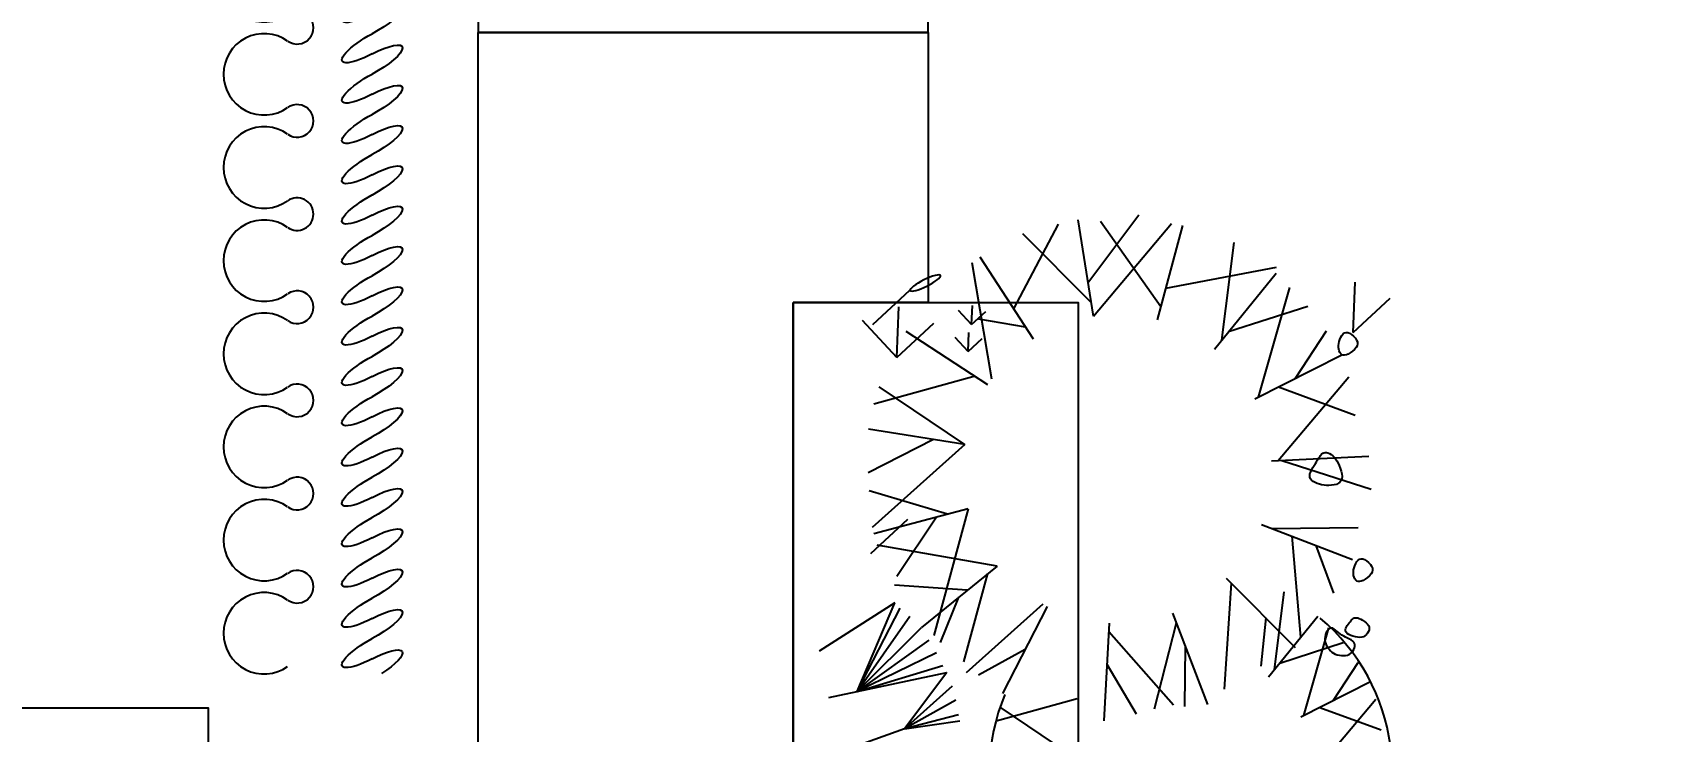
# Model space of a CAD drawing. Header units: millimetres. Extents: x 148889 to 229003, y -70503 to 111106.
# Drawn here: x 214379 to 215458, y -42930 to -42464 of the extents above; entities that cross this region are included whole.
import ezdxf

# ---------------------------------------------------------------- set-up
doc = ezdxf.new("R2010")
doc.units = ezdxf.units.MM
doc.header["$PDMODE"] = 3
doc.linetypes.add('HIDDEN', pattern=[0.375, 0.25, -0.125])
for name, color, linetype in [('C-门套', 16, 'Continuous'), ('P-原墙线', 7, 'Continuous'), ('P-固定家具1(到顶)', 3, 'Continuous'), ('P-外部尺寸', 44, 'Continuous'), ('P-活动家具', 3, 'Continuous')]:
    doc.layers.add(name, color=color, linetype=linetype)
doc.styles.add('Arial', font='arial.ttf')
doc.dimstyles.new('1比80', dxfattribs={"dimscale": 80, "dimtxt": 2, "dimasz": 1.25, "dimexe": 1, "dimexo": 1, "dimgap": 0.25, "dimtad": 1, "dimdec": 0, "dimrnd": 0.005, "dimzin": 0, "dimdsep": 46, "dimtxsty": 'Arial', "dimblk": 'ARCHTICK', "dimcen": 0.125, "dimdle": 1, "dimclrd": 44, "dimclre": 44, "dimclrt": 50, "dimadec": 0, "dimazin": 0, "dimtfac": 1, "dimtdec": 0, "dimtix": 1, "dimtmove": 2, "dimatfit": 3, "dimldrblk": 'DOT', "dimfxl": 5, "dimfxlon": 1, "dimtvp": 1, "dimtolj": 1, "dimtzin": 0, "dimarcsym": 0})

# ---------------------------------------------------------------- blocks, each defined once
blk = doc.blocks.new('_ArchTick')
at = {"color": 0, "linetype": 'ByBlock', "const_width": 0.15}
blk.add_lwpolyline([(-0.5, -0.5), (0.5, 0.5)], dxfattribs=at)
blk = doc.blocks.new('*D353')
at = {"layer": 'Defpoints', "color": 0}
for p in [(215492.7, -39814.4), (218361.2, -39814.4), (214675.9, -43194.4)]:
    blk.add_point(p, dxfattribs=at)
at = {"layer": 'P-外部尺寸', "color": 44, "lineweight": -2}
for p, q in [((218361.2, -43274.4), (218361.2, -39734.4)), ((217961.2, -39814.4), (218441.2, -39814.4)), ((217961.2, -43194.4), (218441.2, -43194.4))]:
    blk.add_line(p, q, dxfattribs=at)
at = {"layer": 'P-外部尺寸', "color": 44, "lineweight": -2, "xscale": 100, "yscale": 100, "zscale": 100}
for p, rotation in [((218361.2, -39814.4), 90), ((218361.2, -43194.4), 270)]:
    blk.add_blockref('_ArchTick', p, dxfattribs=dict(at, rotation=rotation))
at = {"layer": 'P-外部尺寸', "color": 50, "insert": (218259.4, -41504.4), "char_height": 160, "attachment_point": 5, "rotation": 90, "style": 'Arial'}
blk.add_mtext('\\A1;3380', dxfattribs=at)
blk = doc.blocks.new('_Dot')
at = {"color": 0, "linetype": 'ByBlock', "lineweight": -2}
blk.add_line((-0.5, 0), (-1, 0), dxfattribs=at)
at = {"color": 0, "linetype": 'ByBlock', "const_width": 0.5}
blk.add_lwpolyline([(-0.25, 0, 1), (0.25, 0, 1)], format="xyb", close=True, dxfattribs=at)
blk = doc.blocks.new('A$C636706EE')
at = {"layer": 'P-固定家具1(到顶)'}
blk.add_lwpolyline([(0, 550), (4065, 550), (4065, 0), (0, 0)], close=True, dxfattribs=at)
blk = doc.blocks.new('A$C0E8316F6')
at = {"layer": 'P-活动家具', "color": 252}
for p, q in [((200.9, 952.2), (190.8, 1016.5)), ((197.3, 974.5), (231.2, 1019.7)), ((245.9, 958.4), (205.7, 1015.3)), ((147.8, 957.1), (177.7, 1013.6)), ((199.4, 961.4), (153.8, 1007.2)), ((200.9, 952.2), (253, 1014.1)), ((243.6, 949.9), (260.5, 1012.7)), ((286.6, 936.4), (294.7, 1001.3)), ((133.2, 910.4), (120, 987.8)), ((160.9, 936.9), (125.5, 991.5)), ((249.3, 970.9), (322.9, 984.9)), ((281.7, 930.4), (322.7, 980.9)), ((311, 898.3), (331.8, 971.4)), ((374.2, 941.4), (375.4, 974.9)), ((53.9, 946.7), (78.5, 969.6)), ((374.2, 941.4), (398.8, 964.2)), ((69.9, 924.8), (71.1, 958.4)), ((119.7, 946.7), (111, 956.1)), ((119.7, 946.7), (120.2, 959.5)), ((119.7, 946.7), (129.1, 955.5)), ((155.6, 945), (124.5, 950.3)), ((291.1, 942), (343.8, 959)), ((69.9, 924.8), (47, 949.4)), ((69.9, 924.8), (94.5, 947.7)), ((130.6, 906.6), (76.1, 942.1)), ((117.5, 928.7), (117.9, 941.5)), ((335.7, 910.9), (356.4, 942.4)), ((365.9, 938.2), (366.6, 939.5)), ((366.6, 939.5), (367.5, 940.5)), ((367.5, 940.5), (368.4, 941.1)), ((368.4, 941.1), (369.4, 941.4)), ((369.4, 941.4), (370.5, 941.3)), ((370.5, 941.3), (371.7, 940.9)), ((371.7, 940.9), (373, 940.1)), ((373, 940.1), (374.4, 939)), ((374.4, 939), (375.6, 937.7)), ((117.5, 928.7), (108.7, 938.1)), ((117.5, 928.7), (126.8, 937.4)), ((364.3, 932.7), (364.5, 934)), ((364.3, 931.5), (364.3, 932.7)), ((364.5, 930.3), (364.3, 931.5)), ((364.5, 934), (364.8, 935.4)), ((364.8, 929.2), (364.5, 930.3)), ((364.8, 935.4), (365.3, 936.8)), ((365.2, 928.1), (364.8, 929.2)), ((365.8, 927.2), (365.2, 928.1)), ((365.3, 936.8), (365.9, 938.2)), ((373.7, 928.9), (372.2, 927.8)), ((375.1, 930.1), (373.7, 928.9)), ((376.1, 931.3), (375.1, 930.1)), ((375.6, 937.7), (376.4, 936.4)), ((376.8, 932.6), (376.1, 931.3)), ((376.4, 936.4), (376.9, 935.1)), ((377, 933.8), (376.8, 932.6)), ((376.9, 935.1), (377, 933.8)), ((308.6, 897.1), (366.6, 926.6)), ((366.6, 926.6), (365.8, 927.2)), ((367.4, 926.3), (366.6, 926.6)), ((368.4, 926.2), (367.4, 926.3)), ((369.6, 926.5), (368.4, 926.2)), ((370.8, 927), (369.6, 926.5)), ((372.2, 927.8), (370.8, 927)), ((122, 912.2), (54.5, 893.7)), ((324.2, 856), (371.2, 911.8)), ((115.2, 866.7), (58, 905.3)), ((324.3, 905.1), (375.5, 886.4)), ((115.2, 866.7), (50.9, 877)), ((94.2, 870.1), (50.7, 847.9)), ((115.2, 866.7), (53.5, 811.5)), ((319.6, 855.8), (384.6, 859.1)), ((326.6, 856.1), (386.1, 837)), ((347.3, 851.5), (348.1, 852.8)), ((348.1, 852.8), (348.9, 854.1)), ((348.9, 854.1), (349.7, 855.3)), ((349.7, 855.3), (350.4, 856.5)), ((350.4, 856.5), (351.1, 857.6)), ((351.1, 857.6), (351.8, 858.6)), ((351.8, 858.6), (352.4, 859.5)), ((352.4, 859.5), (353.1, 860.3)), ((353.1, 860.3), (353.8, 860.9)), ((353.8, 860.9), (354.6, 861.3)), ((354.6, 861.3), (355.4, 861.4)), ((355.4, 861.4), (356.3, 861.4)), ((356.3, 861.4), (357.3, 861.2)), ((357.3, 861.2), (358.3, 860.8)), ((358.3, 860.8), (359.4, 860.1)), ((359.4, 860.1), (360.5, 859.3)), ((360.5, 859.3), (361.5, 858.3)), ((361.5, 858.3), (362.4, 857.2)), ((362.4, 857.2), (363.3, 855.9)), ((363.3, 855.9), (364.1, 854.4)), ((364.1, 854.4), (364.8, 852.8)), ((364.8, 852.8), (365.5, 851.1)), ((345.2, 846.1), (345.3, 847.3)), ((345.3, 845), (345.2, 846.1)), ((345.3, 847.3), (345.8, 848.6)), ((345.7, 843.9), (345.3, 845)), ((346.4, 843), (345.7, 843.9)), ((345.8, 848.6), (346.5, 850)), ((347.4, 842.1), (346.4, 843)), ((346.5, 850), (347.3, 851.5)), ((348.7, 841.4), (347.4, 842.1)), ((365.3, 841.7), (364.3, 840.9)), ((366.1, 842.8), (365.3, 841.7)), ((365.5, 851.1), (366.1, 849.1)), ((366.1, 849.1), (366.5, 847.2)), ((366.5, 844), (366.1, 842.8)), ((366.5, 847.2), (366.7, 845.5)), ((366.7, 845.5), (366.5, 844)), ((103.6, 820.3), (51.3, 835.9)), ((350.1, 840.8), (348.7, 841.4)), ((351.6, 840.3), (350.1, 840.8)), ((353.1, 839.9), (351.6, 840.3)), ((354.7, 839.6), (353.1, 839.9)), ((356.3, 839.5), (354.7, 839.6)), ((357.9, 839.5), (356.3, 839.5)), ((359.6, 839.6), (357.9, 839.5)), ((361.4, 839.8), (359.6, 839.6)), ((363, 840.2), (361.4, 839.8)), ((364.3, 840.9), (363, 840.2)), ((117.4, 824), (54.5, 807.2)), ((117.4, 824), (94.5, 739.5)), ((52.5, 794.2), (77.1, 817)), ((96.4, 818.4), (69.8, 778.8)), ((312.9, 813.5), (373.6, 790.1)), ((319.9, 810.8), (377.5, 811.5)), ((136.8, 785.8), (56.7, 799.6)), ((333.3, 805.7), (338.9, 738.4)), ((349.3, 799.5), (361.1, 767.7)), ((375.9, 787.4), (376.6, 788.7)), ((376.6, 788.7), (377.4, 789.7)), ((377.4, 789.7), (378.4, 790.3)), ((378.4, 790.3), (379.4, 790.6)), ((379.4, 790.6), (380.5, 790.5)), ((380.5, 790.5), (381.7, 790.1)), ((381.7, 790.1), (383, 789.3)), ((383, 789.3), (384.3, 788.2)), ((384.3, 788.2), (385.6, 786.9)), ((136.8, 785.8), (86.2, 744.9)), ((130.4, 780.7), (114.4, 721.9)), ((289.5, 777.6), (335.5, 731.6)), ((374.3, 781.9), (374.4, 783.2)), ((374.3, 780.7), (374.3, 781.9)), ((374.4, 779.5), (374.3, 780.7)), ((374.4, 783.2), (374.8, 784.6)), ((374.7, 778.4), (374.4, 779.5)), ((375.2, 777.3), (374.7, 778.4)), ((374.8, 784.6), (375.2, 786)), ((375.2, 786), (375.9, 787.4)), ((375.8, 776.4), (375.2, 777.3)), ((382.2, 777), (380.8, 776.2)), ((383.7, 778.1), (382.2, 777)), ((385.1, 779.3), (383.7, 778.1)), ((386.1, 780.5), (385.1, 779.3)), ((385.6, 786.9), (386.4, 785.6)), ((386.7, 781.8), (386.1, 780.5)), ((386.4, 785.6), (386.9, 784.3)), ((387, 783), (386.7, 781.8)), ((386.9, 784.3), (387, 783)), ((116.7, 769.6), (68.3, 773.1)), ((292.8, 774.4), (288.1, 703.8)), ((321.6, 716.7), (328.1, 768.7)), ((376.6, 775.8), (375.8, 776.4)), ((377.4, 775.5), (376.6, 775.8)), ((378.4, 775.4), (377.4, 775.5)), ((379.5, 775.7), (378.4, 775.4)), ((380.8, 776.2), (379.5, 775.7)), ((68.5, 761.3), (18.1, 729.1)), ((43.3, 702.1), (68.5, 761.3)), ((43.3, 702.1), (72, 757.8)), ((111, 765), (98.7, 734.8)), ((167.1, 760.4), (116, 714.6)), ((170, 758.9), (140.4, 700.9)), ((43.3, 702.1), (78.6, 752.3)), ((86, 744.7), (43.3, 702.1)), ((211.4, 747.7), (207.9, 682.7)), ((256.2, 747.8), (241.4, 690.5)), ((253.6, 754.4), (276.9, 693.6)), ((315.9, 751.2), (312.5, 719)), ((317.7, 711.9), (350.5, 752.3)), ((341.2, 686.2), (357.8, 744.7)), ((369.2, 744.3), (369.6, 745.3)), ((369.6, 745.3), (370.2, 746.2)), ((370.2, 746.2), (370.8, 747.1)), ((370.8, 747.1), (371.4, 747.9)), ((371.4, 747.9), (372, 748.7)), ((372, 748.7), (372.5, 749.3)), ((372.5, 749.3), (373.1, 749.9)), ((373.1, 749.9), (373.7, 750.4)), ((373.7, 750.4), (374.2, 750.9)), ((374.2, 750.9), (374.8, 751.2)), ((374.8, 751.2), (375.5, 751.3)), ((375.5, 751.3), (376.3, 751.3)), ((376.3, 751.3), (377.2, 751.2)), ((377.2, 751.2), (378.2, 750.8)), ((378.2, 750.8), (379.2, 750.4)), ((379.2, 750.4), (380.3, 749.7)), ((380.3, 749.7), (381.6, 748.9)), ((381.6, 748.9), (382.7, 748)), ((382.7, 748), (383.6, 747.1)), ((383.6, 747.1), (384.3, 746.2)), ((384.3, 746.2), (384.7, 745.2)), ((384.7, 745.2), (384.8, 744.2)), ((91.1, 736.3), (43.3, 702.1)), ((211.1, 742.2), (254.4, 693.2)), ((325.2, 721.1), (367.4, 734.8)), ((355.4, 738.9), (355.2, 737.6)), ((355.2, 737.6), (355.2, 736.4)), ((355.2, 736.4), (355.4, 735.1)), ((355.7, 740.2), (355.4, 738.9)), ((355.4, 735.1), (355.8, 733.9)), ((356.2, 741.4), (355.7, 740.2)), ((355.8, 733.9), (356.4, 732.7)), ((356.9, 742.6), (356.2, 741.4)), ((357.5, 743.4), (356.9, 742.6)), ((358.2, 744), (357.5, 743.4)), ((359, 744.4), (358.2, 744)), ((359.8, 744.4), (359, 744.4)), ((360.6, 744.3), (359.8, 744.4)), ((361.5, 743.8), (360.6, 744.3)), ((362.4, 743.1), (361.5, 743.8)), ((363.4, 742.2), (362.4, 743.1)), ((364.4, 741.4), (363.4, 742.2)), ((365.5, 740.6), (364.4, 741.4)), ((366.6, 739.8), (365.5, 740.6)), ((367.8, 739.1), (366.6, 739.8)), ((369, 738.4), (367.8, 739.1)), ((369, 743.4), (369.2, 744.3)), ((369.1, 742.5), (369, 743.4)), ((370.3, 737.8), (369, 738.4)), ((369.5, 741.7), (369.1, 742.5)), ((370.2, 740.9), (369.5, 741.7)), ((371.2, 740.2), (370.2, 740.9)), ((371.6, 737.1), (370.3, 737.8)), ((372.5, 739.6), (371.2, 740.2)), ((372.8, 736.5), (371.6, 737.1)), ((374, 739), (372.5, 739.6)), ((373.8, 735.8), (372.8, 736.5)), ((374.5, 735), (373.8, 735.8)), ((375.6, 738.5), (374, 739)), ((375, 734.2), (374.5, 735)), ((375.3, 733.3), (375, 734.2)), ((377.1, 738.3), (375.6, 738.5)), ((378.5, 738.2), (377.1, 738.3)), ((379.8, 738.4), (378.5, 738.2)), ((380.9, 738.7), (379.8, 738.4)), ((382, 739.3), (380.9, 738.7)), ((382.9, 740.1), (382, 739.3)), ((383.7, 741.1), (382.9, 740.1)), ((384.3, 742.1), (383.7, 741.1)), ((384.7, 743.2), (384.3, 742.1)), ((384.8, 744.2), (384.7, 743.2)), ((96.2, 727.9), (43.3, 702.1)), ((155.4, 730.2), (124.3, 713.1)), ((262.1, 732.3), (261.7, 692.2)), ((356.4, 732.7), (357.1, 731.4)), ((357.1, 731.4), (358, 730.3)), ((358, 730.3), (358.9, 729.3)), ((358.9, 729.3), (359.9, 728.4)), ((359.9, 728.4), (361, 727.7)), ((361, 727.7), (362.2, 727.1)), ((362.2, 727.1), (363.5, 726.6)), ((363.5, 726.6), (364.9, 726.3)), ((364.9, 726.3), (366.3, 726.1)), ((366.3, 726.1), (367.7, 726.1)), ((367.7, 726.1), (369.1, 726.2)), ((369.1, 726.2), (370.3, 726.5)), ((370.3, 726.5), (371.4, 726.9)), ((371.4, 726.9), (372.3, 727.5)), ((372.3, 727.5), (373.2, 728.2)), ((373.2, 728.2), (374, 729.1)), ((374, 729.1), (374.6, 730.2)), ((374.6, 730.2), (375.1, 731.3)), ((375.1, 731.3), (375.3, 732.3)), ((375.3, 732.3), (375.3, 733.3)), ((24.6, 698.2), (103.1, 714.8)), ((43.3, 702.1), (100.5, 719.5)), ((103.1, 714.8), (74.9, 677.3)), ((209.9, 720.4), (229.5, 687.3)), ((360.9, 696.3), (377.5, 721.5)), ((106.7, 705.7), (74.9, 677.3)), ((339.2, 685.3), (385.7, 708.9)), ((109.1, 696.4), (74.9, 677.3)), ((190, 697.3), (136, 682.5)), ((184.6, 660.9), (138.8, 691.8)), ((351.7, 652.4), (389.3, 697.1)), ((351.8, 691.6), (392.7, 676.7)), ((111, 686.6), (74.9, 677.3)), ((74.9, 677.3), (111.8, 682.7)), ((74.9, 677.3), (29.9, 661))]:
    blk.add_line(p, q, dxfattribs=at)
blk.add_arc((265.8, 648), 134.4, 157.1757, 50.0247, dxfattribs=at)
at = {"layer": 'P-活动家具', "color": 252, "extrusion": (0, 0, -1)}
blk.add_ellipse((88.9, 974.4), major_axis=(10.1, 5), ratio=0.2, start_param=3.141593, end_param=9.424778, dxfattribs=at)
blk = doc.blocks.new('A$C3A1E34E2')
at = {"color": 0, "linetype": 'ByBlock'}
for p, q in [((899.3, 121.9), (1231.8, 121.9)), ((657.5, 36.8, 0), (1000.5, 36.8, 0))]:
    blk.add_line(p, q, dxfattribs=at)
for centre, start, end in [((1016.9, 68.9, 0), 206.8177, 243.0269), ((1016.9, 4.6, 0), 116.9731, 153.1823)]:
    blk.add_arc(centre, 36.1, start, end, dxfattribs=at)
for centre, major_axis, start_param, end_param in [((48.4, 139.7), (-27.4, 27.4), -0.785341, 1.400999), ((48.4, 139.7), (-27.4, 27.4), 3.311504, 5.497844), ((137.1, 139.7), (27.4, 27.4), 0.785455, 2.971795), ((137.1, 139.7), (27.4, 27.4), 4.8823, 7.06864), ((225.8, 139.7), (-27.4, 27.4), -0.785341, 1.400999), ((225.8, 139.7), (27.4, 27.4), 4.8823, 7.06864), ((314.4, 139.7), (27.4, 27.4), 0.785341, 2.971681), ((314.4, 139.7), (27.4, 27.4), 4.882187, 7.068527), ((403.1, 139.7), (27.4, 27.4), 0.785341, 2.971681), ((403.1, 139.7), (27.4, 27.4), 4.882187, 7.068527), ((491.8, 139.7), (-27.4, 27.4), -0.785341, 1.400999), ((491.8, 139.7), (-27.4, 27.4), 3.311504, 5.497844), ((580.5, 139.7), (27.4, 27.4), 0.785455, 2.971795), ((580.5, 139.7), (27.4, 27.4), 4.8823, 7.06864), ((669.1, 139.7), (-27.4, 27.4), -0.785341, 1.400999), ((669.1, 139.7), (27.4, 27.4), 4.8823, 7.06864), ((757.8, 139.7), (27.4, 27.4), 0.785341, 2.971681), ((757.8, 139.7), (27.4, 27.4), 4.882187, 7.068527), ((846.5, 139.7), (27.4, 27.4), 0.785341, 2.971681), ((846.5, 139.7), (27.4, 27.4), 4.882187, 7.068527), ((1280.2, 181), (46.9, 46.9), 2.824252, 3.456222), ((92.7, 108.3), (-11, 11), 0.169911, 4.542591), ((181.4, 108.3), (11, 11), 1.740708, 6.113388), ((270.1, 108.3), (-11, 11), 0.169911, 4.542591), ((358.8, 108.3), (11, 11), 1.740594, 6.113274), ((447.4, 108.3), (-11, 11), 0.169798, 2.356194), ((447.4, 108.3), (11, 11), 3.927048, 6.113388), ((536.1, 108.3), (-11, 11), 0.169911, 4.542591), ((624.8, 108.3), (11, 11), 1.740708, 6.113388), ((713.5, 108.3), (-11, 11), 0.169911, 4.542591), ((802.1, 108.3), (11, 11), 1.740594, 6.113274), ((890.8, 108.3), (-11, 11), 0.169798, 2.356194), ((1280.2, 62.9), (-46.9, 46.9), -0.314629, 0.31734)]:
    blk.add_ellipse(centre, major_axis=major_axis, ratio=1, start_param=start_param, end_param=end_param, dxfattribs=at)
at = {"color": 0, "linetype": 'ByBlock', "extrusion": (0, 0, -1)}
blk.add_ellipse((890.8, 108.3), major_axis=(13.9, 8.4), ratio=0.942431, start_param=-0.491972, end_param=2.091434, dxfattribs=at)
at = {"color": 0, "extrusion": (0, 0, -1)}
for centre, start_param, end_param in [((33.7, 36.8, 0), -1.424879, 1.716714), ((72.1, 36.8, 0), -1.424879, 1.716714), ((110.5, 36.8, 0), -1.424879, 1.716714), ((148.9, 36.8, 0), -1.424879, 1.716714), ((187.3, 36.8, 0), -1.424879, 1.716714), ((225.7, 36.8, 0), -1.424879, 1.716714), ((264, 36.8, 0), -1.424879, 1.716714), ((302.4, 36.8, 0), -1.424879, 1.716714), ((340.8, 36.8, 0), -1.424879, 1.716714), ((379.2, 36.8, 0), -1.424879, 1.716714), ((417.6, 36.8, 0), -1.424879, 1.716714), ((456, 36.8, 0), -1.424879, 1.716714), ((494.4, 36.8, 0), -1.424879, 1.716714), ((532.7, 36.8, 0), -1.424879, 1.716714), ((571.1, 36.8, 0), -1.424879, 1.716714), ((609.5, 36.8, 0), -1.424879, 1.716714), ((647.9, 36.8, 0), -1.424879, 1.716714), ((14.5, 36.8, 0), 1.716714, 4.546394), ((52.9, 36.8, 0), 1.716714, 4.858306), ((91.3, 36.8, 0), 1.716714, 4.858306), ((129.7, 36.8, 0), 1.716714, 4.858306), ((168.1, 36.8, 0), 1.716714, 4.858306), ((206.5, 36.8, 0), 1.716714, 4.858306), ((244.9, 36.8, 0), 1.716714, 4.858306), ((283.2, 36.8, 0), 1.716714, 4.858306), ((321.6, 36.8, 0), 1.716714, 4.858306), ((360, 36.8, 0), 1.716714, 4.858306), ((398.4, 36.8, 0), 1.716714, 4.858306), ((436.8, 36.8, 0), 1.716714, 4.858306), ((475.2, 36.8, 0), 1.716714, 4.858306), ((513.6, 36.8, 0), 1.716714, 4.858306), ((551.9, 36.8, 0), 1.716714, 4.858306), ((590.3, 36.8, 0), 1.716714, 4.858306), ((628.7, 36.8, 0), 1.716714, 4.858306)]:
    blk.add_ellipse(centre, major_axis=(-16.5, 28.6), ratio=0.254545, start_param=start_param, end_param=end_param, dxfattribs=at)

msp = doc.modelspace()

# ---------------------------------------------------------------- linework, layer by layer
at = {"layer": 'C-门套', "linetype": 'HIDDEN'}
msp.add_lwpolyline([(214675.9, -42464.4), (214975.9, -42464.4), (214975.9, -40424.4), (214675.9, -40424.4)], close=True, dxfattribs=at)
at = {"layer": 'P-原墙线'}
for p, q in [((214975.9, -42464.4), (214675.9, -42464.4)), ((214675.9, -43194.4), (214675.9, -42464.4)), ((214975.9, -42464.4), (214975.9, -42644.4)), ((214975.9, -42644.4), (214885.9, -42644.4)), ((214885.9, -42644.4), (214885.9, -43064.4))]:
    msp.add_line(p, q, dxfattribs=at)
at = {"layer": 'P-活动家具'}
msp.add_lwpolyline([(214885.9, -42644.4), (215075.9, -42644.4), (215075.9, -43564.4), (214975.9, -43564.4), (214975.9, -43064.4), (214885.9, -43064.4), (214885.9, -42644.4)], dxfattribs=at)

# ---------------------------------------------------------------- block references
at = {"layer": 'P-固定家具1(到顶)'}
msp.add_blockref('A$C636706EE', (210430.9, -43464.4, 116.6), dxfattribs=at)
at = {"layer": 'P-活动家具', "color": 252, "xscale": 0.7000000000007276, "yscale": 0.7000000000007276, "zscale": 0.7000000000000002, "rotation": 90}
msp.add_blockref('A$C3A1E34E2', (214631, -42898.7, 3.8), dxfattribs=at)
at = {"layer": 'P-活动家具'}
msp.add_blockref('A$C0E8316F6', (214885.2, -43605.8), dxfattribs=at)

# ---------------------------------------------------------------- dimensions: what is measured, and where the dimension line sits
at = {"layer": 'P-外部尺寸'}
dim = msp.add_linear_dim(base=(218361.2, -39814.4), p1=(214675.9, -43194.4), p2=(215492.7, -39814.4), angle=90, dimstyle='1比80', dxfattribs=at)
dim.commit()
dim.dimension.update_dxf_attribs({"geometry": '*D353', "text_midpoint": (218259.4, -41504.4)})

doc.saveas('drawing.dxf')
